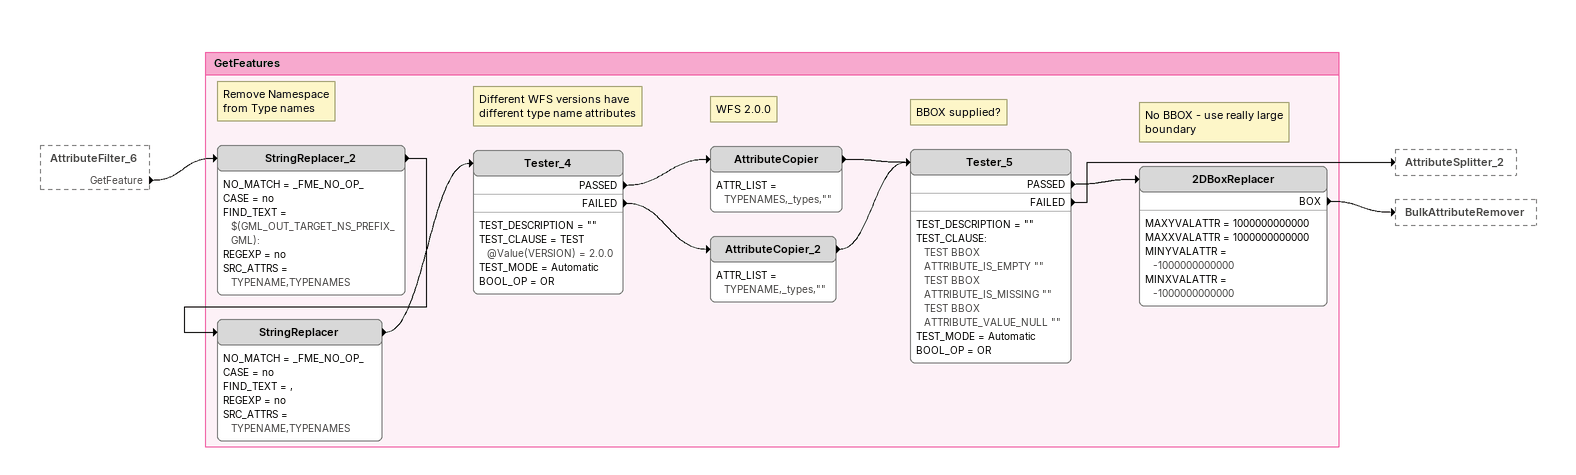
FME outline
AttributeFilter_6 [outside]
    GetFeature -> StringReplacer_2

Bookmark: GetFeatures
Note: Remove Namespace / from Type names
StringReplacer_2
    NO_MATCH = _FME_NO_OP_
    CASE = no
    FIND_TEXT = $(GML_OUT_TARGET_NS_PREFIX_GML):
    REGEXP = no
    SRC_ATTRS = TYPENAME,TYPENAMES
    -> StringReplacer
StringReplacer
    NO_MATCH = _FME_NO_OP_
    CASE = no
    FIND_TEXT = ,
    REGEXP = no
    SRC_ATTRS = TYPENAME,TYPENAMES
    -> Tester_4
Note: Different WFS versions have / different type name attributes
Tester_4
    TEST_DESCRIPTION = ""
    TEST_CLAUSE = TEST @Value(VERSION) = 2.0.0
    TEST_MODE = Automatic
    BOOL_OP = OR
    PASSED -> AttributeCopier
    FAILED -> AttributeCopier_2
Note: WFS 2.0.0
AttributeCopier
    ATTR_LIST = TYPENAMES,_types,""
    -> Tester_5
AttributeCopier_2
    ATTR_LIST = TYPENAME,_types,""
    -> Tester_5
Note: BBOX supplied?
Tester_5
    TEST_DESCRIPTION = ""
    TEST_CLAUSE:
      TEST BBOX ATTRIBUTE_IS_EMPTY ""
      TEST BBOX ATTRIBUTE_IS_MISSING ""
      TEST BBOX ATTRIBUTE_VALUE_NULL ""
    TEST_MODE = Automatic
    BOOL_OP = OR
    PASSED -> 2DBoxReplacer
    FAILED -> AttributeSplitter_2
Note: No BBOX - use really large boundary
2DBoxReplacer
    MAXYVALATTR = 1000000000000
    MAXXVALATTR = 1000000000000
    MINYVALATTR = -1000000000000
    MINXVALATTR = -1000000000000
    BOX -> BulkAttributeRemover
